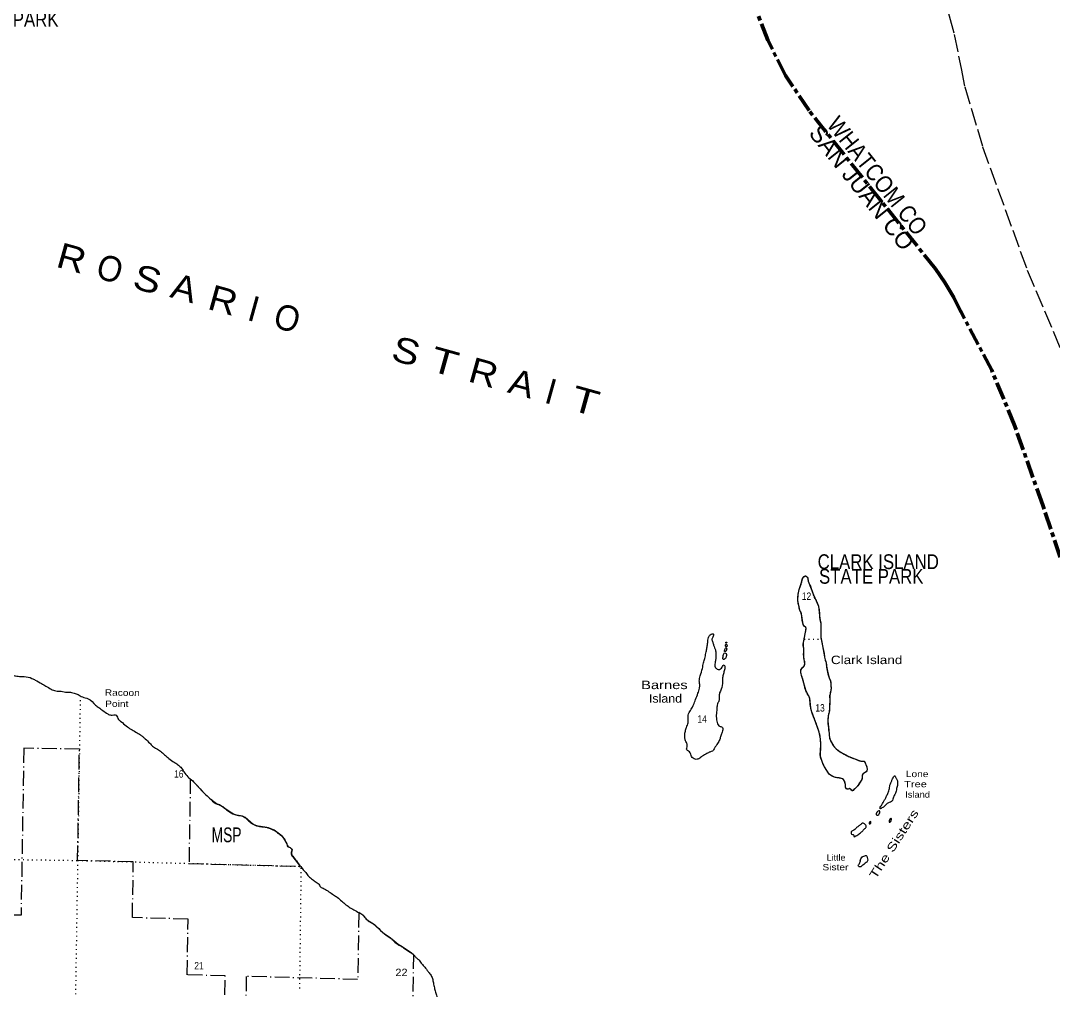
# Model space of a CAD drawing. Header units: feet. Extents: x -489137 to -242534, y 368785 to 558127.
# Drawn here: x -448694 to -424215, y 438415 to 461387 of the extents above; entities that cross this region are included whole.
import ezdxf

# ---------------------------------------------------------------- set-up
doc = ezdxf.new("R2010")
doc.units = ezdxf.units.FT
doc.header["$LTSCALE"] = 70
for name, pattern in [('DOT_DASHED', [7.7, 5, -1.2, 0.3, -1.2]), ('DOTTED', [1.5, 0.3, -1.2]), ('LONG_DASH_SHORT_DASH', [9.9, 6, -1.2, 1.5, -1.2]), ('LONG_DASHED', [7.5, 6, -1.5])]:
    doc.linetypes.add(name, pattern=pattern)
for name, color, linetype, lineweight in [('11', 7, 'LONG_DASH_SHORT_DASH', 60), ('33', 7, 'LONG_DASHED', 25), ('39', 7, 'Continuous', 13), ('44', 7, 'DOT_DASHED', 13), ('7', 7, 'DOTTED', 13)]:
    doc.layers.add(name, color=color, linetype=linetype, lineweight=lineweight)
for name, color, linetype in [('12', 7, 'Continuous'), ('41', 7, 'Continuous'), ('42', 7, 'Continuous')]:
    doc.layers.add(name, color=color, linetype=linetype)

msp = doc.modelspace()

# ---------------------------------------------------------------- linework, layer by layer
at = {"layer": '11'}
for points in [[(-426405.64, 454490), (-426574.23, 454832.39), (-426790.61, 455185.48), (-427012.28, 455508.49), (-430007.07, 459255.42), (-430566.65, 460089.93), (-430982.9, 460922.96), (-431263.78, 461654.7), (-431367.92, 461973.96), (-431956.11, 463698.28)], [(-424055.2, 448681.17), (-424466.32, 449912.22), (-425129.13, 451778.25), (-425673.97, 453104.7), (-426417.26, 454513.6)]]:
    msp.add_lwpolyline(points, dxfattribs=at)
at = {"layer": '33'}
msp.add_line((-426397.85, 460251.65), (-426303.95, 459769.55), dxfattribs=at)
for points in [[(-426856.29, 462073.05), (-426780.43, 461859.06), (-426683.34, 461505.49), (-426565.16, 461062.03), (-426400.56, 460255.36)], [(-426314.02, 459821.27), (-425893.24, 458396.26), (-424835.99, 455479.94), (-422878.54, 450857.4), (-420686.19, 446783.29), (-418807.04, 443727.71), (-417084.48, 440515.43), (-415127.03, 437146.45), (-413795.96, 434482.61), (-412464.89, 432523.91), (-411055.53, 430721.9), (-409389.44, 428946.02), (-406768.21, 426227.9), (-404791.68, 424297.34), (-402450.11, 421978.14), (-401047.93, 420680.98), (-399649.54, 419576.25), (-398848.1, 419027.97), (-398185.69, 418610.63), (-397768.61, 418397.87), (-397309.2, 418254.73), (-396590.48, 418192.54)]]:
    msp.add_lwpolyline(points, dxfattribs=at)
at = {"layer": '39'}
for points in [[(-429739.25, 443985.23), (-429732.18, 444076.18), (-429727.24, 444157.04), (-429727.68, 444296.61), (-429746.19, 444444.46), (-429771.12, 444557.99), (-429806.35, 444653.42), (-429857.23, 444791.5), (-429898.38, 444897.11), (-429929.76, 444976.32), (-429962.72, 445093.98), (-429977.91, 445177.07), (-429984.86, 445276.26), (-429994.2, 445343.1), (-430041.59, 445432.59), (-430083, 445515.96), (-430108.18, 445607.24), (-430129.39, 445694.44), (-430150.63, 445777.59), (-430174.08, 445844.59), (-430193.49, 445911.54), (-430202.96, 445966.25), (-430196.34, 446016.75), (-430157.53, 446060.84), (-430124.86, 446096.91), (-430104.26, 446135.13), (-430107.64, 446193.82), (-430121.07, 446254.64), (-430133.95, 446364), (-430130.84, 446461.06), (-430130.23, 446515.67), (-430141.67, 446574.45), (-430134.55, 446669.44), (-430119.59, 446744.12), (-430106.7, 446814.78), (-430091.7, 446893.51), (-430078.76, 446968.22), (-430082.31, 447010.73), (-430120.3, 447039.45), (-430142.03, 447080.13), (-430170.82, 447209.88), (-430189.5, 447341.55), (-430220.88, 447420.76), (-430249.94, 447526.25), (-430268.92, 447631.62), (-430269.84, 447728.72), (-430260.89, 447807.52), (-430247.93, 447884.24), (-430224.97, 447952.78), (-430195.79, 448037.43), (-430176.98, 448095.89), (-430162.14, 448160.46), (-430127.23, 448216.73), (-430088.73, 448232.51), (-430046.73, 448201.74), (-430027.52, 448116.58), (-430004.01, 448055.66), (-429966.7, 447966.27), (-429923.64, 447850.52), (-429882.66, 447728.73), (-429841.18, 447651.44), (-429790.08, 447533.59), (-429776.67, 447470.75), (-429756.08, 447328.94), (-429753.23, 447223.73), (-429726.46, 447094), (-429727.69, 446984.79), (-429728.92, 446875.57), (-429726.18, 446760.25), (-429712.84, 446691.34), (-429676.24, 446539.25), (-429651.6, 446399.43), (-429630.76, 446279.87), (-429594.13, 446129.81), (-429588.79, 446067.05), (-429558.21, 445917.05), (-429531.07, 445819.68), (-429497.66, 445742.47), (-429488.76, 445637.19), (-429485.87, 445536.03), (-429509.18, 445435.14), (-429522.19, 445354.36), (-429510.91, 445281.43), (-429518.33, 445160.14), (-429523.5, 445059.06), (-429544.78, 444960.17), (-429560.39, 444826.84), (-429548.42, 444636.58), (-429535.37, 444541.37), (-429524.68, 444415.85), (-429459.9, 444259.43), (-429416.29, 444192.23), (-429332.49, 444112.47), (-429274.47, 444071.41), (-429144.28, 443993.19), (-429046, 443945.64), (-428977.76, 443916.61)], [(-450909.39, 446831.35), (-450807.14, 446777.69), (-450712.9, 446730.19), (-450658.8, 446699.28), (-450584.47, 446674.24), (-450479.8, 446656.96), (-450401.26, 446648.05), (-450326.81, 446633.12), (-450232.39, 446601.79), (-450182.11, 446589.13), (-450104, 446541.8), (-450010.19, 446455.87), (-449930.36, 446382.22), (-449822.27, 446310.3), (-449697.78, 446262.48), (-449591.23, 446233.05), (-449516.88, 446210.02), (-449450.59, 446187.08), (-449394.52, 446152.11), (-449304.4, 446096.56), (-449206.26, 446036.88), (-449079.98, 445968.81), (-448999.76, 445929.54), (-448899.47, 445881.98), (-448812.95, 445864.89), (-448688.07, 445851.46), (-448611.48, 445848.63), (-448426.43, 445806.25), (-448348.22, 445767.01), (-448197.93, 445682.51), (-448099.77, 445624.85), (-447971.57, 445548.67), (-447861.1, 445509.09), (-447736.13, 445503.74), (-447595.26, 445478), (-447546.87, 445477.5), (-447426.12, 445456.01), (-447327.71, 445420.6), (-447231.54, 445364.98), (-447092.87, 445323.09), (-446919.13, 445171.59), (-446839.14, 445112.1), (-446745.1, 445046.39), (-446629.08, 444962.25), (-446552.74, 444937.19), (-446488.17, 444940.56), (-446427.75, 444933.86), (-446402.1, 444883.03), (-446374.44, 444832.17), (-446316.52, 444783.02), (-446190.62, 444680.57), (-446082.61, 444602.59), (-445850.24, 444464.64), (-445792.26, 444419.54), (-445740.36, 444372.48), (-445634.64, 444270.24), (-445566.88, 444198.74), (-445478.77, 444143.21), (-445380.68, 444079.48), (-445282.81, 443995.53), (-445206.94, 443927.99), (-445090.97, 443839.8), (-445016.85, 443796.55), (-444934.88, 443733), (-444900.92, 443704.32), (-444823.56, 443590.25), (-444734.1, 443476.04), (-444616.25, 443375.7), (-444528.53, 443285.79), (-444476.75, 443228.61), (-444329.31, 443069.3), (-444215.5, 442969), (-444065.68, 442842.04), (-443939.25, 442788.13), (-443811.29, 442689.7), (-443667.12, 442599.2), (-443564.67, 442563.75), (-443490.14, 442556.9), (-443377.7, 442513.25), (-443321.84, 442460.08), (-443245.94, 442394.56), (-443149.82, 442334.9), (-443085.57, 442309.96), (-442976.87, 442292.65), (-442874.2, 442277.42), (-442731.56, 442229.41), (-442661.38, 442194.29), (-442583.42, 442132.8), (-442511.45, 442077.43), (-442447.77, 442001.93), (-442424.1, 441955.16), (-442382.5, 441887.98), (-442365.02, 441829.14), (-442288.87, 441785.87), (-442261.15, 441741.08), (-442273.83, 441688.62), (-442262.6, 441611.64)], [(-432153.01, 445246.26), (-432165.36, 445224.14), (-432188.7, 445121.23), (-432197.97, 445014.12), (-432204.88, 444937.33), (-432201.71, 444860.43), (-432192.38, 444793.59), (-432172.95, 444728.66), (-432143.23, 444681.82), (-432079, 444654.86), (-432061.03, 444638.49), (-432068.27, 444533.39), (-432097.5, 444444.69), (-432124.69, 444358), (-432174.15, 444263.45), (-432245.97, 444152.95), (-432297.15, 444084.71), (-432355.9, 444061.05), (-432426.86, 444027.4), (-432538.51, 443961.81), (-432619.84, 443901.98), (-432704.69, 443888.71), (-432788.64, 443954.31), (-432841.86, 444064.09), (-432909.66, 444131.55), (-432896.99, 444181.98), (-432902.13, 444262.94), (-432943.47, 444352.37), (-432937.14, 444556.6), (-432913.96, 444645.36), (-432870.41, 444752.11), (-432875.12, 444871.5), (-432849.54, 444994.61), (-432781.79, 445101.11), (-432744.59, 445181.63), (-432694.79, 445306.52), (-432638.71, 445451.57), (-432603.06, 445572.56), (-432598.03, 445661.51), (-432607.2, 445742.51), (-432587.67, 445865.7), (-432533.26, 446041.1), (-432509.58, 446174.36), (-432480.17, 446279.23), (-432450.51, 446406.35), (-432431.22, 446507.29), (-432416.02, 446604.22), (-432402.76, 446707.24), (-432391.88, 446777.92), (-432348.88, 446836.13), (-432304.22, 446861.96), (-432278.01, 446861.69), (-432278.67, 446803.03), (-432307.67, 446734.56), (-432290.32, 446663.59), (-432268.92, 446594.59), (-432247.46, 446529.64), (-432222.03, 446460.61), (-432213.1, 446357.35), (-432218.18, 446264.36), (-432233.32, 446173.5), (-432240.08, 446110.87), (-432210.58, 446043.81), (-432158.45, 446016.97), (-432103.88, 446028.54), (-432067.13, 446068.61), (-432022.13, 446124.78), (-432004.33, 446094.25), (-432011.35, 446007.35), (-432034.6, 445912.52), (-432055.79, 445821.72), (-432061.89, 445637.72), (-432126.22, 445462.42)], [(-432004.08, 446474.52), (-431993.64, 446506.77), (-431977.28, 446526.83), (-431969.23, 446524.72), (-431959.27, 446514.5), (-431957.41, 446500.32), (-431965.79, 446472.09), (-431982.24, 446443.95), (-432012.46, 446446.29), (-432003.42, 446482.06)], [(-431964.11, 446548.17), (-431976.62, 446557.11), (-431985.56, 446585.7), (-431981.98, 446610.71), (-431965.9, 446616.07), (-431955.18, 446599.99), (-431949.82, 446582.12), (-431951.61, 446562.47), (-431960.54, 446553.53)], [(-431967.69, 446639.3), (-431978.41, 446648.23), (-431976.62, 446662.53), (-431962.33, 446662.53), (-431956.97, 446648.23), (-431967.69, 446642.87)], [(-431961.11, 446350.68), (-431977.85, 446296.24), (-432008.51, 446260.16), (-432038.82, 446254.4), (-432046.43, 446294.94), (-432031.48, 446369.62), (-431994.7, 446411.71), (-431974.75, 446393.3), (-431961.06, 446354.73)], [(-432126.22, 445462.42), (-432135.92, 445418.6), (-432137.34, 445363.47), (-432135.22, 445311.88), (-432140.87, 445273), (-432153.01, 445246.26)], [(-429733.7, 443940.67), (-429736.68, 443952.49), (-429736.68, 443969.65), (-429739.25, 443985.23)], [(-428977.76, 443916.61), (-428865.28, 443877.01), (-428795.01, 443849.98), (-428748.7, 443843.43), (-428700.28, 443844.95), (-428674.55, 443802.2), (-428643.15, 443725.01), (-428631.87, 443652.08), (-428644.56, 443599.62), (-428699.39, 443565.81), (-428746.43, 443507.64), (-428751.48, 443416.67), (-428800.72, 443342.34), (-428854.1, 443257.94), (-428898.98, 443211.89), (-428943.82, 443169.88), (-428980.41, 443143.97), (-428996.38, 443158.29), (-429038.36, 443191.09), (-429080.81, 443181.42), (-429132.99, 443204.21), (-429142.07, 443293.31), (-429161.48, 443360.26), (-429211.16, 443425.5), (-429319.79, 443448.89), (-429428.4, 443474.29), (-429520.54, 443529.86), (-429548.47, 443556.45), (-429576.15, 443605.28), (-429623.68, 443682.64), (-429667.15, 443761.98), (-429694.56, 443835.08), (-429733.7, 443940.67)], [(-428181.47, 442998.09), (-428158.84, 443038.31), (-428123.65, 443118.85), (-428106.93, 443171.27), (-428096.25, 443223.75), (-428087.6, 443276.25), (-428060.61, 443344.74), (-428033.69, 443407.16), (-428015.05, 443451.47), (-427990.44, 443487.62), (-427974.22, 443495.54), (-427958.38, 443469.08), (-427938.56, 443438.54), (-427913.03, 443377.59), (-427907.44, 443337.08), (-427907.92, 443294.6), (-427931.23, 443193.71), (-427958.7, 443082.75), (-427987.52, 443030.46), (-428018.74, 442943.81), (-428049.58, 442891.54), (-428104.34, 442863.79), (-428134.74, 442849.95), (-428199.88, 442796.02), (-428244.67, 442758.05), (-428277.13, 442740.19), (-428309.65, 442718.27), (-428329.65, 442732.64), (-428300.92, 442776.84), (-428278.35, 442810.99), (-428214.53, 442927.64), (-428179.21, 442996.77)], [(-428403.44, 442626.21), (-428381.01, 442648.22), (-428350.52, 442670.16), (-428326.5, 442653.72), (-428330.95, 442617.36), (-428355.6, 442577.16), (-428396.08, 442563.43), (-428414.03, 442581.82), (-428411.96, 442603.11), (-428403.44, 442626.21)], [(-428747.28, 442176.7), (-428771.66, 442160.78), (-428787.93, 442148.81), (-428826.6, 442116.85), (-428875.4, 442080.95), (-428897.67, 442073.09), (-428936.23, 442051.24), (-428945.91, 442087.75), (-428957.82, 442104.06), (-428996.02, 442114.57), (-429011.65, 442159.23), (-428962.8, 442199.18), (-428889.53, 442259.1), (-428840.69, 442299.04), (-428781.69, 442344.95), (-428737.01, 442372.8), (-428710.82, 442370.5), (-428668.87, 442335.68), (-428650.97, 442313.24), (-428671.77, 442256.83), (-428692.14, 442238.83), (-428747.28, 442176.7)], [(-428579.29, 442371.43), (-428570.71, 442401.46), (-428551.41, 442412.19), (-428538.53, 442395.02), (-428544.97, 442375.72), (-428559.99, 442356.41), (-428577.15, 442360.7), (-428579.29, 442371.43)], [(-428084.49, 442477.25), (-428058.14, 442489.11), (-428052.38, 442462.75), (-428077.24, 442404.36), (-428105.49, 442402.63), (-428109.18, 442433.01), (-428084.49, 442477.25)], [(-442262.6, 441611.64), (-442196.97, 441530.05), (-442117.37, 441436.17), (-442073.71, 441373.02), (-441996.19, 441273.09), (-441934.46, 441203.68), (-441866.9, 441113.98), (-441776.97, 441042.24), (-441693.01, 440976.64), (-441642.94, 440945.78), (-441585.36, 440866.3), (-441501.15, 440822.94), (-441387.01, 440750.96), (-441276.91, 440679.01), (-441190.87, 440619.46), (-441083.01, 440527.31), (-440983.13, 440443.34), (-440881.09, 440371.48), (-440766.87, 440307.59), (-440636.62, 440233.41), (-440578.56, 440196.4), (-440522.9, 440125.02), (-440433.03, 440047.23), (-440318.87, 439977.26), (-440250.95, 439919.92), (-440071.35, 439752.19), (-439935.29, 439657.72), (-439845.39, 439581.95), (-439743.52, 439495.93), (-439675.35, 439460.83), (-439599.32, 439407.45), (-439499.21, 439343.7), (-439419.17, 439288.26), (-439359.25, 439237.06), (-439311.47, 439181.95), (-439247.54, 439128.7), (-439215.82, 439079.82), (-439156.15, 439006.38), (-439076.5, 438916.55), (-439036.81, 438859.5), (-438981.11, 438792.17), (-438933.81, 438694.59), (-438910.79, 438589.17), (-438887.85, 438477.68), (-438860.78, 438374.24), (-438825.62, 438272.74), (-438776.56, 438152.89), (-438744.75, 438112.1), (-438701.62, 438002.43), (-438585.49, 437928.4), (-438479.15, 437880.77), (-438368.89, 437822.98), (-438256.57, 437769.22), (-438148.01, 437739.77), (-438051.43, 437720.56), (-437934.64, 437705.19), (-437763.57, 437675.08), (-437679, 437664.09), (-437584.28, 437659.06), (-437505.98, 437627.9), (-437441.59, 437615.09), (-437357.2, 437587.92), (-437276.73, 437570.9), (-437174.65, 437503.08), (-437144.93, 437456.25), (-437101.05, 437413.32), (-437002.86, 437357.68), (-436958.69, 437341.04), (-436910.73, 437302.11), (-436865.37, 437210.61), (-436848.07, 437135.59), (-436774.01, 437086.28), (-436709.92, 437047.18), (-436668.12, 436998.2), (-436604.42, 436924.72), (-436512.83, 436820.6), (-436470.83, 436789.82), (-436388.93, 436720.2), (-436273.08, 436621.9), (-436179.06, 436554.17), (-436090.82, 436510.78), (-435978.11, 436491.4), (-435865.17, 436492.24), (-435736.4, 436466.63), (-435611.94, 436416.79), (-435552.06, 436361.55), (-435407.91, 436269.02), (-435247.69, 436170.26), (-435049.22, 436067.06), (-434961.07, 436015.57), (-434846.93, 435943.59), (-434766.64, 435910.39), (-434704.16, 435907.72), (-434611.39, 435908.77), (-434547.27, 435871.69), (-434497.32, 435830.72), (-434373.35, 435736.38)], [(-428793.37, 441485.42), (-428776.77, 441527.72), (-428750.01, 441575.99), (-428727.71, 441585.87), (-428683.17, 441601.59), (-428650.8, 441611.36), (-428631.2, 441560.59), (-428615.73, 441501.77), (-428652.71, 441441.48), (-428729.99, 441383.62), (-428795.01, 441339.8), (-428837.17, 441356.42), (-428810.26, 441418.85), (-428785.08, 441505.56)]]:
    msp.add_spline(points, degree=3, dxfattribs=at)
at = {"layer": '44'}
for points in [[(-430072.39, 448226.64), (-430043.49, 448195.24), (-430023.79, 448106.7), (-429901.57, 447783.54), (-429785.94, 447518.57), (-429753.47, 447226.64), (-429728.04, 447116.16), (-429727.32, 447017.77), (-429727.93, 446782.95), (-429705.22, 446659.95), (-429562.54, 445935.53), (-429530.93, 445819.24), (-429498.16, 445745.01), (-429484.86, 445566.87), (-429516.33, 445397.53), (-429525.19, 445044.1), (-429552.6, 444911.64), (-429560.38, 444795.67), (-429540.37, 444577.84), (-429518.78, 444388.56), (-429484.61, 444305.63), (-429427.16, 444205.96), (-429362.82, 444137.48), (-429281.8, 444076.17), (-429063.54, 443953.6), (-428822.05, 443860.09), (-428775.6, 443845.8), (-428705.03, 443847.23), (-428689.41, 443834.86), (-428638.46, 443707.81), (-428631.7, 443646.48), (-428637.41, 443613.21), (-428649.25, 443593.82), (-428693.79, 443570.22), (-428719.39, 443545.77), (-428749.65, 443498.2), (-428745.75, 443437.05), (-428755.52, 443410.4), (-428852.04, 443260.79), (-428961.1, 443152.54), (-428974.92, 443143.75), (-428987.53, 443149.18), (-429017.47, 443175.93), (-429044.54, 443192.99), (-429076.04, 443181.48), (-429100.47, 443184.68), (-429119.92, 443192.16), (-429136.17, 443209.01), (-429143.14, 443231.49), (-429140.87, 443286.01), (-429147.23, 443314.79), (-429171.08, 443382.9), (-429189.53, 443411.93), (-429213.61, 443426.16), (-429406.47, 443468.75), (-429459.86, 443487), (-429531.12, 443538.06), (-429639.66, 443708.82), (-429669.61, 443768.37), (-429730.2, 443931.19), (-429739.03, 443987.77), (-429725.59, 444223.65), (-429735.6, 444376.56), (-429763.36, 444533.55), (-429852.62, 444779.05), (-429942.51, 445013.83), (-429965.99, 445108.46), (-429991.07, 445333.88), (-430085.75, 445523.29), (-430200.48, 445947.16), (-430198.54, 446013.34), (-430119.67, 446103.16), (-430102.8, 446149.11), (-430131.12, 446318.96), (-430130.22, 446513.79), (-430141.22, 446568.44), (-430136.64, 446657.51), (-430077.57, 446978.2), (-430081.5, 447008.62), (-430124.55, 447045.77), (-430142.66, 447082.44), (-430188.14, 447335.74), (-430221.99, 447424.36), (-430270.4, 447648.04), (-430261.49, 447803.13), (-430240.23, 447908.11), (-430190.07, 448054.58), (-430158.01, 448172.54), (-430133.4, 448210.4), (-430098.65, 448232.44), (-430064.37, 448221.53)], [(-443863.88, 437768.42), (-443845.25, 438758.27), (-444746.59, 438782.35), (-444725.52, 440102.26), (-446045.12, 440137.51), (-446024.05, 441457.42), (-447343.66, 441492.67), (-447301.53, 444132.33), (-448621.38, 444151.76), (-448684.81, 440192.26), (-452527.99, 440248.83)], [(-439411.77, 437307.07), (-439375.14, 439251.95), (-439436.94, 439301.03), (-439650.03, 439443.14), (-439748.53, 439500.15), (-439930.43, 439653.63), (-440077.33, 439757.28), (-440309.04, 439969.44), (-440429.85, 440044.98), (-440518.98, 440121.18), (-440582.37, 440199.19), (-440676.49, 440256.17), (-440706.27, 438674.43), (-443345.42, 438744.93), (-443364.05, 437755.07)]]:
    msp.add_lwpolyline(points, dxfattribs=at)
msp.add_lwpolyline([(-444672.51, 443422.97), (-444704.45, 441422.17), (-442057.59, 441351.47), (-442175.87, 441505.44), (-442265.1, 441615.63), (-442272.44, 441635.93), (-442274.36, 441666.57), (-442273.62, 441692.18), (-442260.78, 441736.84), (-442271.26, 441764.6), (-442297.97, 441793.5), (-442353.99, 441817.8), (-442369.27, 441838.12), (-442380.28, 441883.6), (-442457.91, 442017.98), (-442498.44, 442066.29), (-442623.44, 442164.56), (-442683.89, 442208.46), (-442817.63, 442263.11), (-442856.5, 442274.01), (-442903.19, 442281.89), (-443067.4, 442306.89), (-443120.25, 442320.65), (-443187.89, 442355.49), (-443247.36, 442395.71), (-443376.43, 442512.2), (-443434.74, 442543.04), (-443575.92, 442566.42), (-443647.53, 442589.68), (-443751.18, 442649.24), (-443929.95, 442781.68), (-443979.87, 442806.72), (-444051.98, 442832.71), (-444143.43, 442906.78), (-444324.08, 443064.11), (-444423.1, 443169.27), (-444570.03, 443330.13)], close=True, dxfattribs=at)
at = {"layer": '7'}
for p, q in [((-430120.68, 446738.43), (-429721.71, 446731.22)), ((-442077.4, 438462.61), (-442041.79, 441330.67))]:
    msp.add_line(p, q, dxfattribs=at)
for points in [[(-447281.38, 445394.52), (-447343.66, 441492.67), (-447430.26, 436125.31), (-447432.91, 435949.3)], [(-457138.61, 441547.44), (-452521.34, 441568.88), (-447343.66, 441492.67), (-442057.59, 441351.47)]]:
    msp.add_lwpolyline(points, dxfattribs=at)

# ---------------------------------------------------------------- texts
at = {"layer": '12', "width": 0.9}
msp.add_text('WHATCOM CO', height=400, rotation=308.634, dxfattribs=at).set_placement((-429604.07, 458914.77))
at = {"layer": '12'}
msp.add_text('SAN JUAN CO', height=400, rotation=308.634, dxfattribs=at).set_placement((-430032.45, 458711.54))
at = {"layer": '41'}
for s, width, p in [('R', 1.15, (-447883.45, 455563.34)), ('O', 0.95, (-446942.75, 455301.81)), ('S', 1.2, (-446074.87, 455060.53)), ('A', 1.1, (-445180.1, 454843.85)), ('R', 1.15, (-444293.61, 454565.31)), ('O', 0.95, (-442739.93, 454133.37)), ('S', 1.2, (-439945.14, 453356.39)), ('T', 1.3, (-439031.75, 453102.45)), ('R', 1.15, (-438118.36, 452848.52)), ('A', 1.1, (-437177.66, 452586.99)), ('T', 1.3, (-435696.81, 452175.3))]:
    msp.add_text(s, height=600, rotation=344.463, dxfattribs=dict(at, width=width)).set_placement(p)
for p in [(-443352.91, 454303.79), (-436309.79, 452345.71)]:
    msp.add_text('I', height=600, rotation=344.463, dxfattribs=at).set_placement(p)
at = {"layer": '42'}
for s, height, width, p in [('Clark Island', 200, 1.2, (-429488.58, 446143.94)), ('Barnes', 200, 1.3, (-433985.37, 445551.49)), ('Point', 150, 1.2, (-446690.55, 445129.23)), ('Island', 200, 1.1, (-433801.58, 445230.37)), ('Lone', 150, 1.2, (-427711.47, 443466.72)), ('Tree', 150, 1.3, (-427749.94, 443226.24)), ('Island', 150, 1.1, (-427728.86, 442979.15)), ('Little', 150, 1.05, (-429587.9, 441486.33)), ('Sister', 150, 1.2, (-429688.07, 441257.41))]:
    msp.add_text(s, height=height, dxfattribs=dict(at, width=width)).set_placement(p)
for s, height, rotation, width, p in [('Racoon', 150, 359.403, 1.2, (-446700.64, 445396.41)), ('The Sisters', 199.6, 57, 1.4, (-428425.59, 441035.23))]:
    msp.add_text(s, height=height, rotation=rotation, dxfattribs=dict(at, width=width)).set_placement(p)
at = {"layer": '44'}
for s, width, p in [('STATE PARK', 0.85, (-450273.23, 461246.79)), ('CLARK ISLAND', 0.85, (-429802.91, 448395.14)), ('STATE PARK', 0.85, (-429769.87, 448048.01)), ('MSP', 0.7, (-444168.48, 441923.83))]:
    msp.add_text(s, height=350, dxfattribs=dict(at, width=width)).set_placement(p)
at = {"layer": '7'}
for s, width, p in [('12', 0.85, (-430177.34, 447665.35)), ('13', 0.85, (-429855.92, 445019.84)), ('14', 0.85, (-432649.78, 444756.11)), ('16', 0.85, (-445056.37, 443455.1)), ('21', 0.85, (-444578.01, 438911.41)), ('22', 1.1, (-439810.37, 438752.52))]:
    msp.add_text(s, height=175, dxfattribs=dict(at, width=width)).set_placement(p)

doc.saveas('drawing.dxf')
